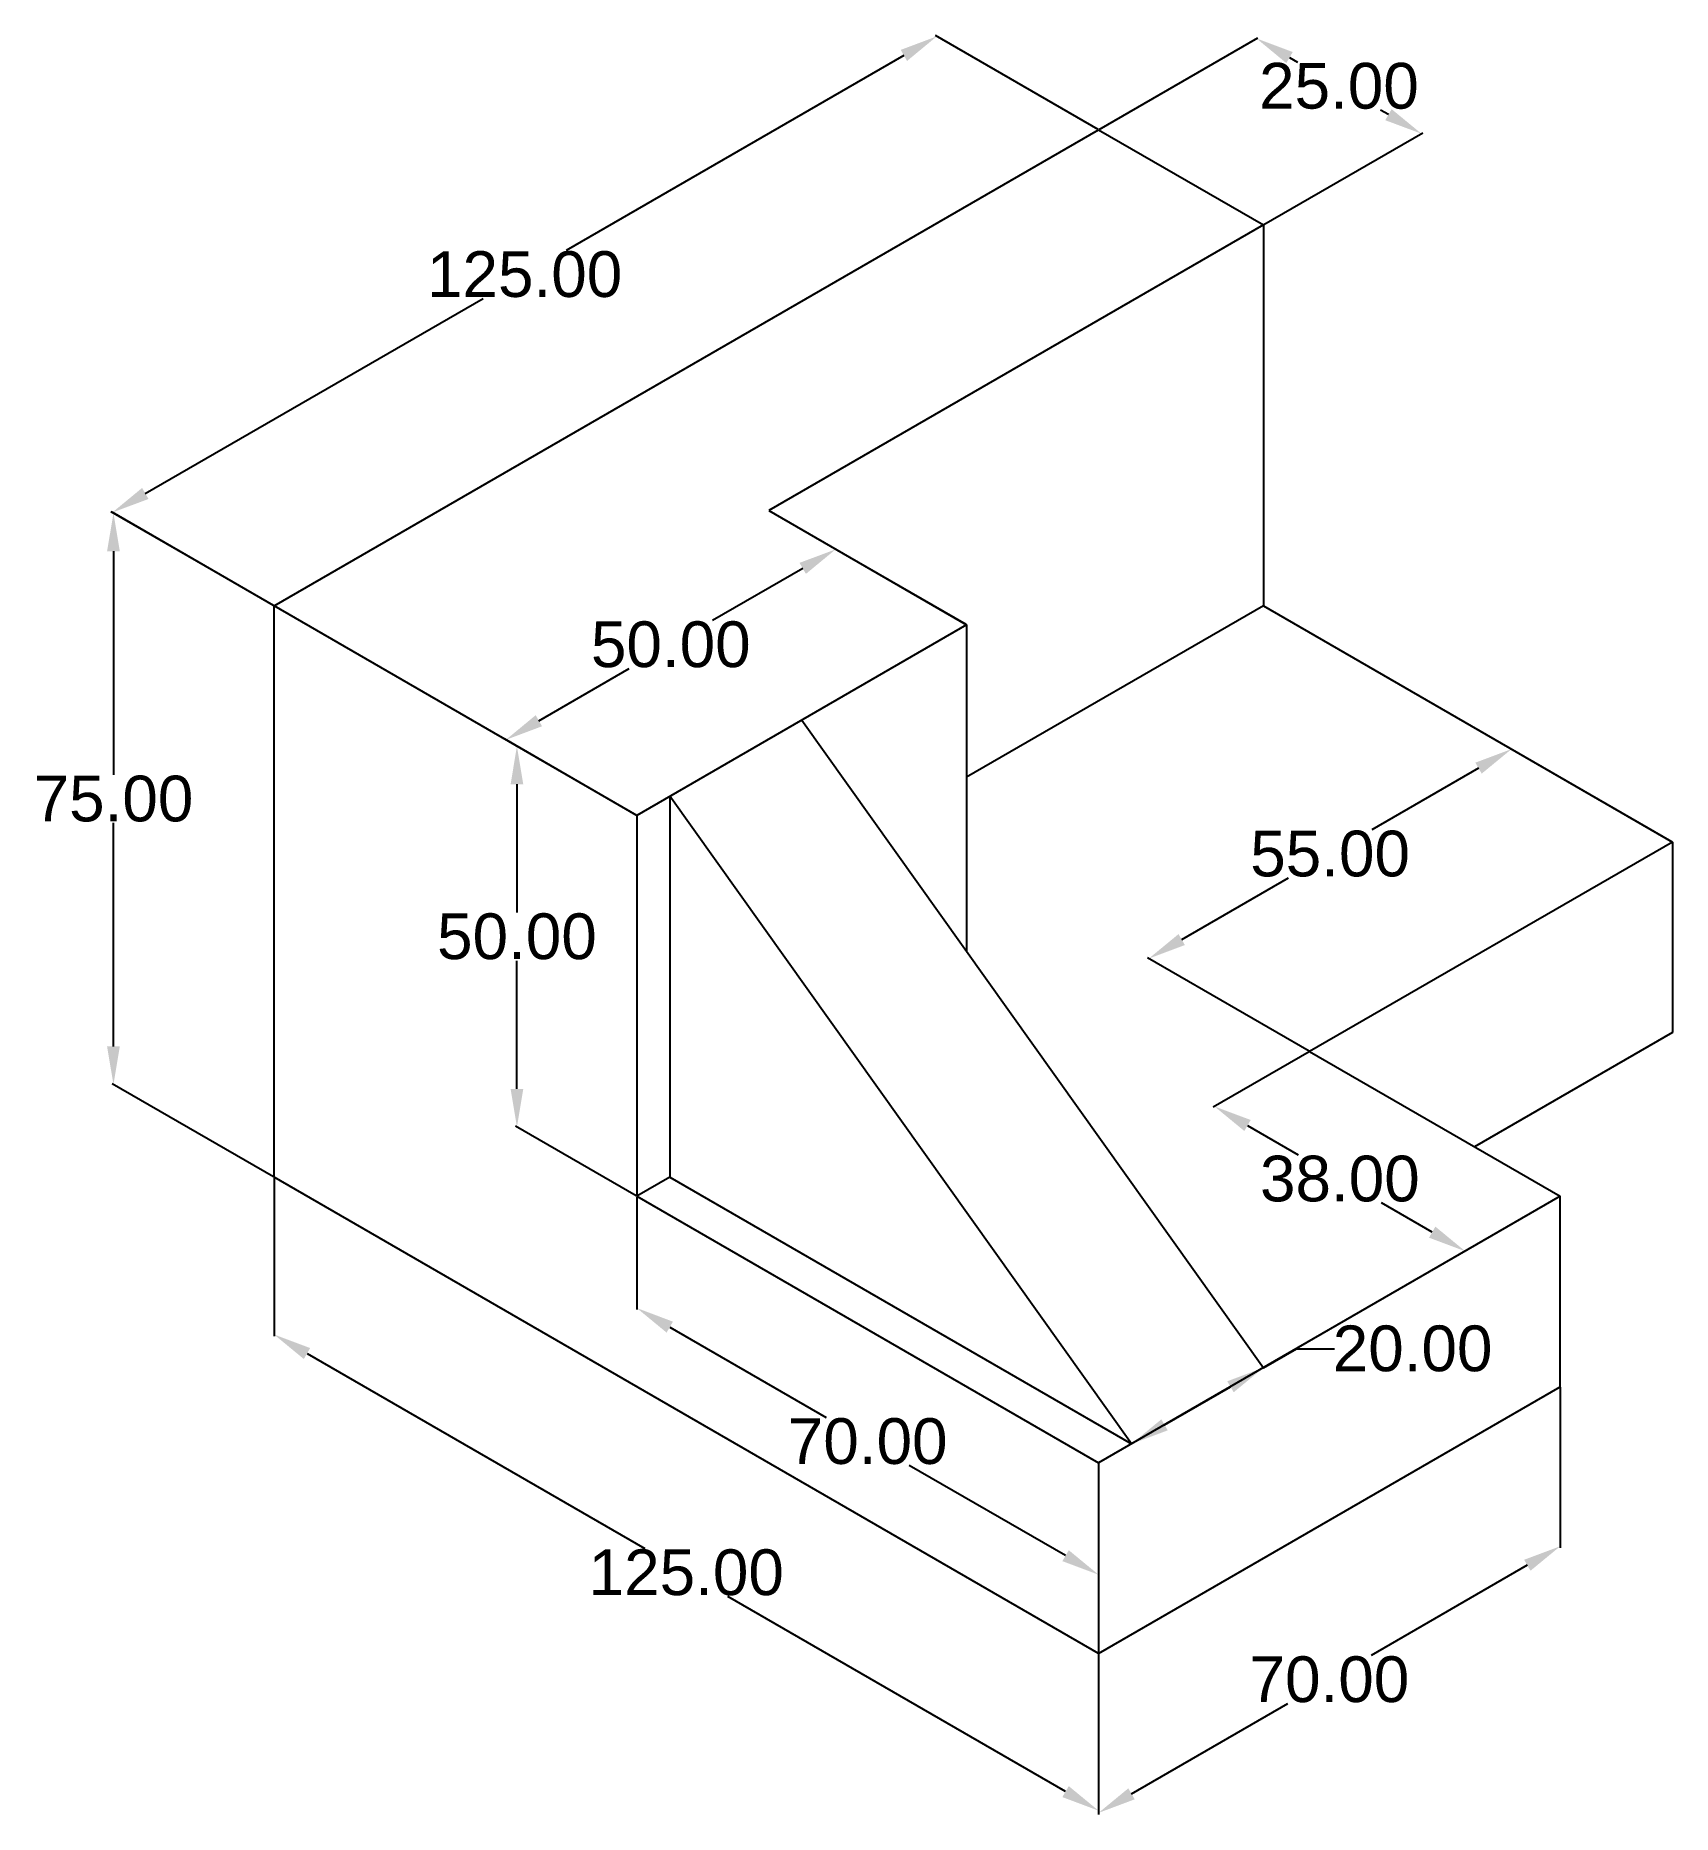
# Model space of a CAD drawing. Header units: inches. Extents: x 228 to 443, y -17 to 217.
import ezdxf

# ---------------------------------------------------------------- set-up
doc = ezdxf.new("R2010")
doc.units = ezdxf.units.IN
doc.header["$MEASUREMENT"] = 0
doc.styles.get("Standard").update_dxf_attribs({"font": 'arial.ttf'})
doc.dimstyles.get("Standard").update_dxf_attribs({"dimtxt": 6, "dimasz": 5, "dimexe": 0.18, "dimexo": 0.0625, "dimgap": 0.09, "dimtad": 0, "dimtih": 1, "dimtoh": 1, "dimzin": 0, "dimdsep": 46, "dimtxsty": 'Standard', "dimcen": 0.09, "dimclrd": 2, "dimclre": 2, "dimclrt": 2, "dimadec": 0, "dimazin": 0, "dimtfac": 1, "dimtofl": 0, "dimtmove": 0, "dimatfit": 3, "dimfxl": 1, "dimtfillclr": 2, "dimtolj": 1, "dimtzin": 0, "dimarcsym": 0})

# ---------------------------------------------------------------- blocks, each defined once
blk = doc.blocks.new('*D19')
at = {"color": 2, "lineweight": -2, "transparency": 16777216}
for p, q in [((367.6, 204.19), (346.25, 216.51)), ((342.1, 213.91), (297.77, 188.31)), ((242.51, 156.41), (286.85, 182)), ((259.34, 141.69), (238, 154.01))]:
    blk.add_line(p, q, dxfattribs=at)
at = {"color": 2, "transparency": 16777216}
for points in [[(341.69, 214.63), (342.52, 213.18), (346.43, 216.41)], [(242.09, 157.13), (242.93, 155.68), (238.18, 153.91)]]:
    blk.add_solid(points, dxfattribs=at)
at = {"layer": 'Defpoints', "color": 0, "transparency": 16777216}
for p in [(367.66, 204.15), (238.18, 153.91), (259.41, 141.65)]:
    blk.add_point(p, dxfattribs=at)
at = {"color": 2, "transparency": 16777216, "insert": (292.31, 185.16), "char_height": 6, "attachment_point": 5}
blk.add_mtext('\\A1;125.00', dxfattribs=at)
blk = doc.blocks.new('*D20')
at = {"color": 2, "lineweight": -2, "transparency": 16777216}
for p, q in [((259.34, 141.69), (238.15, 153.93)), ((238.33, 148.82), (238.33, 119.47)), ((238.33, 83.82), (238.33, 113.17)), ((259.34, 66.69), (238.15, 78.93))]:
    blk.add_line(p, q, dxfattribs=at)
at = {"color": 2, "transparency": 16777216}
for points in [[(237.49, 148.82), (239.16, 148.82), (238.33, 153.82)], [(237.49, 83.82), (239.16, 83.82), (238.33, 78.82)]]:
    blk.add_solid(points, dxfattribs=at)
at = {"layer": 'Defpoints', "color": 0, "transparency": 16777216}
for p in [(259.41, 141.65), (238.33, 78.82), (259.41, 66.65)]:
    blk.add_point(p, dxfattribs=at)
at = {"color": 2, "transparency": 16777216, "insert": (238.33, 116.32), "char_height": 6, "attachment_point": 5}
blk.add_mtext('\\A1;75.00', dxfattribs=at)
blk = doc.blocks.new('*D21')
at = {"color": 2, "lineweight": -2, "transparency": 16777216}
for p, q in [((306.97, 114.19), (291.12, 123.34)), ((291.3, 118.24), (291.3, 101.39)), ((291.3, 78.24), (291.3, 95.08)), ((306.97, 64.19), (291.12, 73.34))]:
    blk.add_line(p, q, dxfattribs=at)
at = {"color": 2, "transparency": 16777216}
for points in [[(290.47, 118.24), (292.13, 118.24), (291.3, 123.24)], [(290.47, 78.24), (292.13, 78.24), (291.3, 73.24)]]:
    blk.add_solid(points, dxfattribs=at)
at = {"layer": 'Defpoints', "color": 0, "transparency": 16777216}
for p in [(291.3, 123.24), (307.04, 114.15), (307.04, 64.15)]:
    blk.add_point(p, dxfattribs=at)
at = {"color": 2, "transparency": 16777216, "insert": (291.3, 98.24), "char_height": 6, "attachment_point": 5}
blk.add_mtext('\\A1;50.00', dxfattribs=at)
blk = doc.blocks.new('*D22')
at = {"color": 2, "lineweight": -2, "transparency": 16777216}
for p, q in [((350.28, 139.19), (332.97, 149.18)), ((328.82, 146.57), (316.96, 139.73)), ((294.18, 126.57), (306.04, 133.42)), ((306.97, 114.19), (289.67, 124.18))]:
    blk.add_line(p, q, dxfattribs=at)
at = {"color": 2, "transparency": 16777216}
for points in [[(328.4, 147.3), (329.24, 145.85), (333.15, 149.07)], [(293.76, 127.3), (294.6, 125.85), (289.85, 124.07)]]:
    blk.add_solid(points, dxfattribs=at)
at = {"layer": 'Defpoints', "color": 0, "transparency": 16777216}
for p in [(333.15, 149.07), (350.34, 139.15), (307.04, 114.15)]:
    blk.add_point(p, dxfattribs=at)
at = {"color": 2, "transparency": 16777216, "insert": (311.5, 136.57), "char_height": 6, "attachment_point": 5}
blk.add_mtext('\\A1;50.00', dxfattribs=at)
blk = doc.blocks.new('*D23')
at = {"color": 2, "lineweight": -2, "transparency": 16777216}
for p, q in [((367.72, 204.19), (388.58, 216.23)), ((392.73, 213.63), (393.76, 213.03)), ((405.72, 206.13), (404.69, 206.72)), ((389.37, 191.69), (410.23, 203.73))]:
    blk.add_line(p, q, dxfattribs=at)
at = {"color": 2, "transparency": 16777216}
for points in [[(393.15, 214.35), (392.31, 212.9), (388.4, 216.13)], [(406.14, 206.85), (405.3, 205.4), (410.05, 203.63)]]:
    blk.add_solid(points, dxfattribs=at)
at = {"layer": 'Defpoints', "color": 0, "transparency": 16777216}
for p in [(367.66, 204.15), (410.05, 203.63), (389.31, 191.65)]:
    blk.add_point(p, dxfattribs=at)
at = {"color": 2, "transparency": 16777216, "insert": (399.22, 209.88), "char_height": 6, "attachment_point": 5}
blk.add_mtext('\\A1;25.00', dxfattribs=at)
blk = doc.blocks.new('*D24')
at = {"color": 2, "lineweight": -2, "transparency": 16777216}
for p, q in [((442.94, 110.69), (421.7, 122.95)), ((417.55, 120.35), (403.52, 112.25)), ((378.58, 97.85), (392.6, 105.94)), ((395.31, 83.19), (374.07, 95.45))]:
    blk.add_line(p, q, dxfattribs=at)
at = {"color": 2, "transparency": 16777216}
for points in [[(417.13, 121.07), (417.96, 119.63), (421.88, 122.85)], [(378.16, 98.57), (378.99, 97.13), (374.25, 95.35)]]:
    blk.add_solid(points, dxfattribs=at)
at = {"layer": 'Defpoints', "color": 0, "transparency": 16777216}
for p in [(443, 110.65), (374.25, 95.35), (395.37, 83.15)]:
    blk.add_point(p, dxfattribs=at)
at = {"color": 2, "transparency": 16777216, "insert": (398.06, 109.1), "char_height": 6, "attachment_point": 5}
blk.add_mtext('\\A1;55.00', dxfattribs=at)
blk = doc.blocks.new('*D25')
at = {"color": 2, "lineweight": -2, "transparency": 16777216}
for p, q in [((395.31, 83.11), (382.71, 75.84)), ((387.22, 73.44), (393.88, 69.6)), ((411.47, 59.44), (404.81, 63.29)), ((428.22, 64.11), (415.62, 56.84))]:
    blk.add_line(p, q, dxfattribs=at)
at = {"color": 2, "transparency": 16777216}
for points in [[(387.63, 74.17), (386.8, 72.72), (382.89, 75.94)], [(411.88, 60.17), (411.05, 58.72), (415.8, 56.94)]]:
    blk.add_solid(points, dxfattribs=at)
at = {"layer": 'Defpoints', "color": 0, "transparency": 16777216}
for p in [(395.37, 83.15), (428.28, 64.15), (415.8, 56.94)]:
    blk.add_point(p, dxfattribs=at)
at = {"color": 2, "transparency": 16777216, "insert": (399.34, 66.44), "char_height": 6, "attachment_point": 5}
blk.add_mtext('\\A1;38.00', dxfattribs=at)
blk = doc.blocks.new('*D26')
at = {"color": 2, "lineweight": -2, "transparency": 16777216}
for p, q in [((307.04, 64.08), (307.04, 49.27)), ((311.37, 46.98), (331.89, 35.13)), ((363.33, 16.98), (342.81, 28.83)), ((367.66, 29.08), (367.66, 14.27))]:
    blk.add_line(p, q, dxfattribs=at)
at = {"color": 2, "transparency": 16777216}
for points in [[(311.78, 47.7), (310.95, 46.26), (307.04, 49.48)], [(363.75, 17.7), (362.91, 16.26), (367.66, 14.48)]]:
    blk.add_solid(points, dxfattribs=at)
at = {"layer": 'Defpoints', "color": 0, "transparency": 16777216}
for p in [(307.04, 64.15), (367.66, 29.15), (367.66, 14.48)]:
    blk.add_point(p, dxfattribs=at)
at = {"color": 2, "transparency": 16777216, "insert": (337.35, 31.98), "char_height": 6, "attachment_point": 5}
blk.add_mtext('\\A1;70.00', dxfattribs=at)
blk = doc.blocks.new('*D27')
at = {"color": 2, "lineweight": -2, "transparency": 16777216}
for p, q in [((259.41, 66.58), (259.41, 45.81)), ((263.74, 43.51), (308.07, 17.92)), ((363.33, -13.99), (318.99, 11.61)), ((367.66, 4.08), (367.66, -16.69))]:
    blk.add_line(p, q, dxfattribs=at)
at = {"color": 2, "transparency": 16777216}
for points in [[(264.15, 44.23), (263.32, 42.79), (259.41, 46.01)], [(363.75, -13.27), (362.91, -14.71), (367.66, -16.49)]]:
    blk.add_solid(points, dxfattribs=at)
at = {"layer": 'Defpoints', "color": 0, "transparency": 16777216}
for p in [(259.41, 66.65), (259.41, 46.01), (367.66, 4.15)]:
    blk.add_point(p, dxfattribs=at)
at = {"color": 2, "transparency": 16777216, "insert": (313.53, 14.76), "char_height": 6, "attachment_point": 5}
blk.add_mtext('\\A1;125.00', dxfattribs=at)
blk = doc.blocks.new('*D28')
at = {"color": 2, "lineweight": -2, "transparency": 16777216}
for p, q in [((428.28, 39.08), (428.28, 18.01)), ((423.95, 15.72), (403.43, 3.88)), ((367.66, 4.08), (367.66, -16.99)), ((371.99, -14.28), (392.51, -2.43))]:
    blk.add_line(p, q, dxfattribs=at)
at = {"color": 2, "transparency": 16777216}
for points in [[(423.53, 16.44), (424.37, 15), (428.28, 18.22)], [(371.57, -13.56), (372.41, -15), (367.66, -16.78)]]:
    blk.add_solid(points, dxfattribs=at)
at = {"layer": 'Defpoints', "color": 0, "transparency": 16777216}
for p in [(428.28, 39.15), (428.28, 18.22), (367.66, 4.15)]:
    blk.add_point(p, dxfattribs=at)
at = {"color": 2, "transparency": 16777216, "insert": (397.97, 0.72), "char_height": 6, "attachment_point": 5}
blk.add_mtext('\\A1;70.00', dxfattribs=at)
blk = doc.blocks.new('*D30')
at = {"color": 2, "lineweight": -2, "transparency": 16777216}
for p, q in [((389.31, 41.65), (393.64, 44.15)), ((393.64, 44.15), (398.64, 44.15)), ((389.25, 41.69), (389.13, 41.75)), ((376.32, 34.15), (384.98, 39.15)), ((371.93, 31.69), (371.81, 31.75))]:
    blk.add_line(p, q, dxfattribs=at)
at = {"color": 2, "transparency": 16777216}
for points in [[(384.56, 39.87), (385.4, 38.43), (389.31, 41.65)], [(375.9, 34.87), (376.74, 33.43), (371.99, 31.65)]]:
    blk.add_solid(points, dxfattribs=at)
at = {"layer": 'Defpoints', "color": 0, "transparency": 16777216}
for p in [(389.31, 41.65), (389.31, 41.65), (371.99, 31.65)]:
    blk.add_point(p, dxfattribs=at)
at = {"color": 2, "transparency": 16777216, "insert": (408.89, 44.15), "char_height": 6, "attachment_point": 5}
blk.add_mtext('\\A1;20.00', dxfattribs=at)

msp = doc.modelspace()

# ---------------------------------------------------------------- linework, layer by layer
for p, q in [((259.406, 141.651), (367.659, 204.151)), ((367.659, 204.151), (389.309, 191.651)), ((389.309, 191.651), (324.357, 154.151)), ((389.309, 191.651), (389.309, 141.651)), ((324.357, 154.151), (350.338, 139.151)), ((259.406, 66.651), (259.406, 141.651)), ((307.037, 114.151), (259.406, 141.651)), ((389.309, 141.651), (350.338, 119.151)), ((389.309, 141.651), (443.003, 110.651)), ((350.338, 139.151), (307.037, 114.151)), ((350.338, 139.151), (350.338, 96.291)), ((328.688, 126.651), (389.309, 41.651)), ((371.989, 31.651), (311.367, 116.651)), ((311.367, 116.651), (311.367, 66.651)), ((307.037, 114.151), (307.037, 64.151)), ((443.003, 110.651), (395.372, 83.151)), ((443.003, 110.651), (443.003, 85.651)), ((443.003, 85.651), (417.022, 70.651)), ((395.372, 83.151), (428.28, 64.151)), ((367.659, 4.151), (259.406, 66.651)), ((311.367, 66.651), (307.037, 64.151)), ((311.367, 66.651), (371.989, 31.651)), ((307.037, 64.151), (367.659, 29.151)), ((428.28, 64.151), (367.659, 29.151)), ((428.28, 39.151), (428.28, 64.151)), ((367.659, 4.151), (428.28, 39.151)), ((367.659, 29.151), (367.659, 4.151))]:
    msp.add_line(p, q)

# ---------------------------------------------------------------- dimensions: what is measured, and where the dimension line sits
for p1, p2, distance, picture, middle in [((367.659, 204.151), (259.406, 141.651), -21.225, '*D19', (292.307, 185.155)), ((367.659, 204.151), (389.309, 191.651), 20.741, '*D23', (399.225, 209.876)), ((307.037, 114.151), (350.338, 139.151), 17.187, '*D22', (311.5, 136.574)), ((443.003, 110.651), (395.372, 83.151), -21.125, '*D24', (398.062, 109.097)), ((395.372, 83.151), (428.28, 64.151), -12.483, '*D25', (399.343, 66.444)), ((367.659, 4.151), (259.406, 66.651), 17.873, '*D27', (313.532, 14.763)), ((307.037, 64.151), (367.659, 29.151), -12.706, '*D26', (337.348, 31.979)), ((371.989, 31.651), (389.309, 41.651), 0, '*D30', (408.894, 44.151))]:
    dim = msp.add_aligned_dim(p1=p1, p2=p2, distance=distance, dimstyle='Standard')
    dim.commit()
    dim.dimension.update_dxf_attribs({"geometry": picture, "text_midpoint": middle})
for base, p1, p2, picture, middle in [((238.326, 78.821), (259.406, 141.651), (259.406, 66.651), '*D20', (238.326, 116.321)), ((291.301, 123.236), (307.037, 64.151), (307.037, 114.151), '*D21', (291.301, 98.236))]:
    dim = msp.add_linear_dim(base=base, p1=p1, p2=p2, angle=90, dimstyle='Standard')
    dim.commit()
    dim.dimension.update_dxf_attribs({"geometry": picture, "text_midpoint": middle})
dim = msp.add_linear_dim(base=(428.28, 18.223), p1=(367.659, 4.151), p2=(428.28, 39.151), angle=30, dimstyle='Standard')
dim.commit()
dim.dimension.update_dxf_attribs({"geometry": '*D28', "text_midpoint": (397.97, 0.723), "dimtype": 161})

doc.saveas('drawing.dxf')
